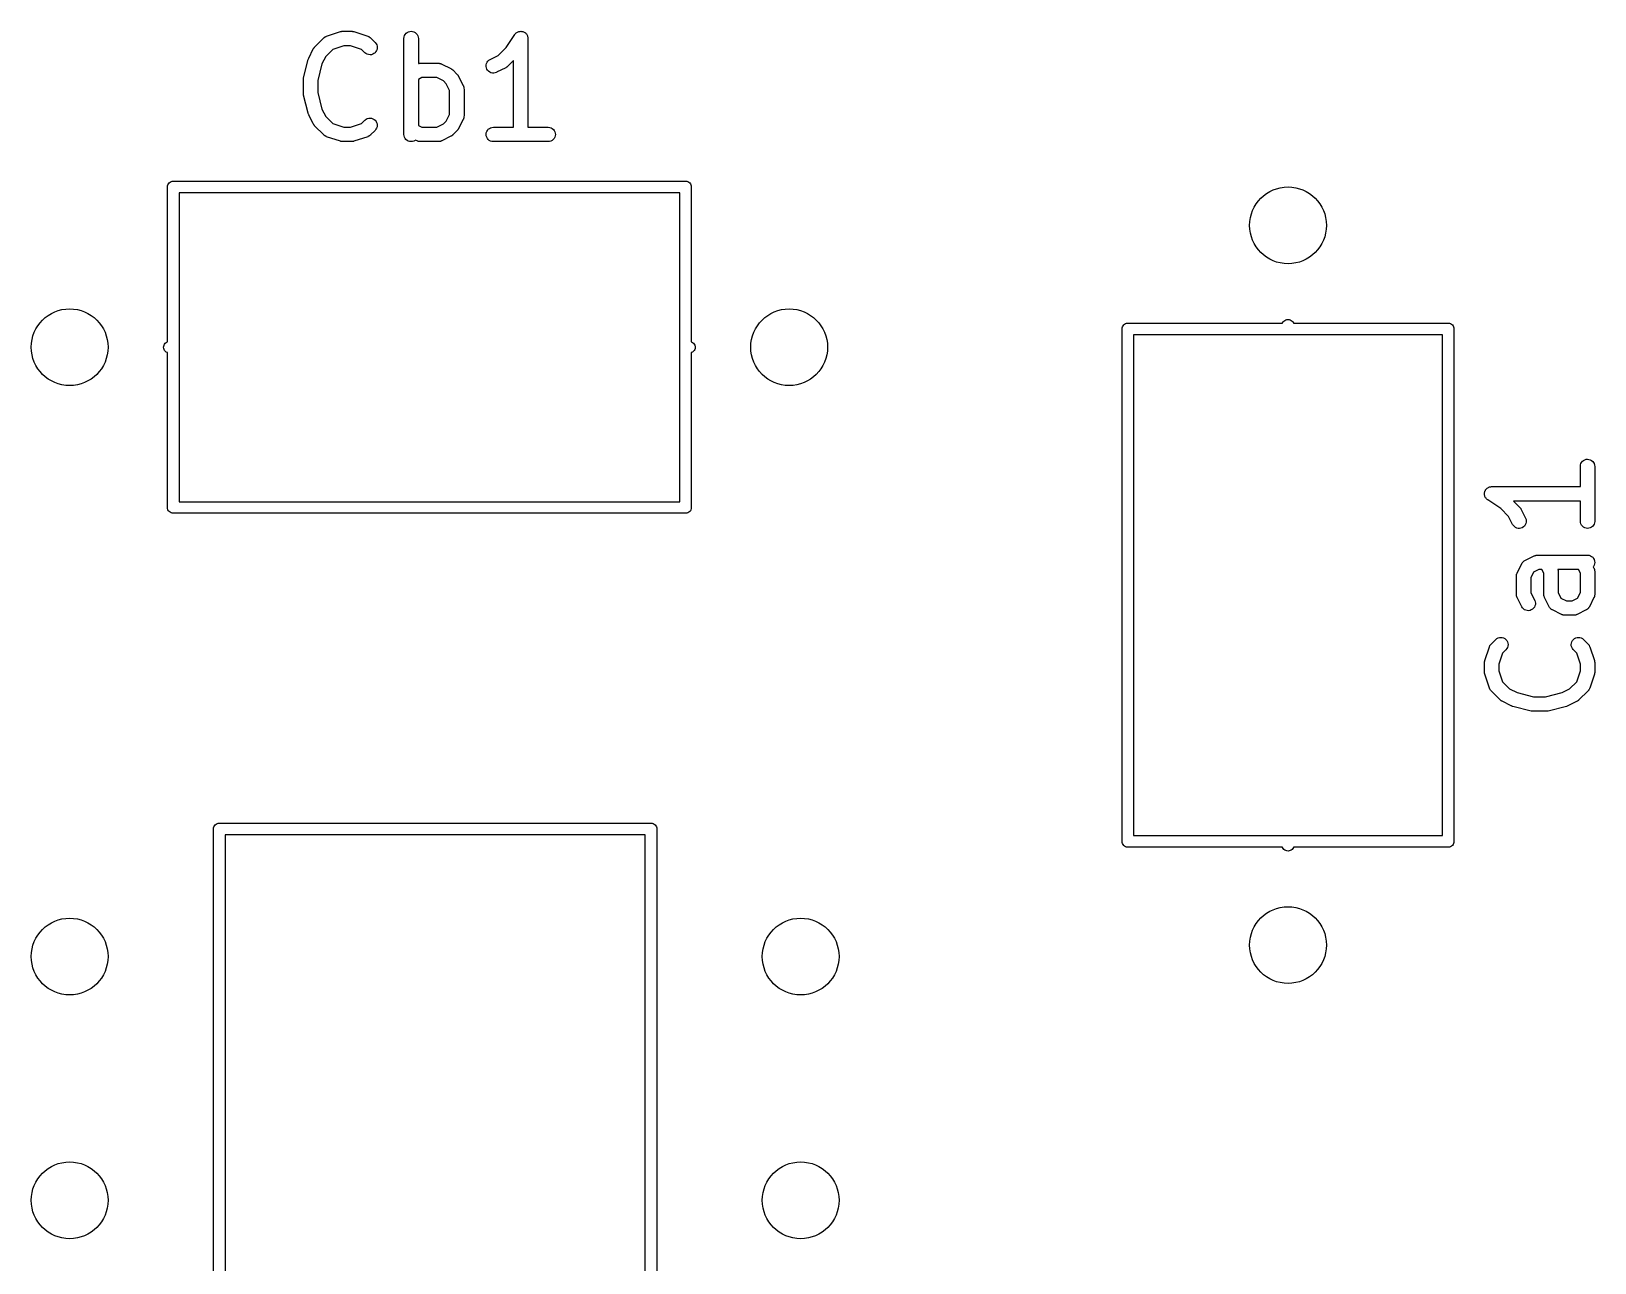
# Model space of a CAD drawing. Extents: x 93.9 to 128.9, y -118.8 to -92.
# Drawn here: x 112.63 to 128.93, y -104.79 to -91.96 of the extents above; entities that cross this region are included whole.
import ezdxf

# ---------------------------------------------------------------- set-up
doc = ezdxf.new("R2010")
doc.units = 0
doc.layers.add('BLACK', color=7, linetype='CONTINUOUS')

msp = doc.modelspace()

# ---------------------------------------------------------------- linework, layer by layer
at = {"layer": 'BLACK', "linetype": 'CONTINUOUS'}
for p, q in [((115.584, -92.1222), (115.679, -92.027)), ((115.679, -92.027), (115.68, -92.0262)), ((115.68, -92.0262), (115.682, -92.0249)), ((115.682, -92.0249), (115.683, -92.0233)), ((115.683, -92.0233), (115.688, -92.0203)), ((115.688, -92.0203), (115.692, -92.0171)), ((115.692, -92.0171), (115.693, -92.0161)), ((115.693, -92.0161), (115.695, -92.0148)), ((115.695, -92.0148), (115.7, -92.0127)), ((115.7, -92.0127), (115.705, -92.0104)), ((115.705, -92.0104), (115.707, -92.0097)), ((115.707, -92.0097), (115.709, -92.0088)), ((115.709, -92.0088), (115.852, -91.9612)), ((115.852, -91.9612), (115.853, -91.9609)), ((115.853, -91.9609), (115.857, -91.96)), ((115.857, -91.96), (115.861, -91.9588)), ((115.861, -91.9588), (115.864, -91.9585)), ((115.864, -91.9585), (115.867, -91.9579)), ((115.867, -91.9579), (115.871, -91.9578)), ((115.871, -91.9578), (115.875, -91.9574)), ((115.875, -91.9574), (115.97, -91.9574)), ((115.97, -91.9574), (115.972, -91.9574)), ((115.972, -91.9574), (115.976, -91.9579)), ((115.976, -91.9579), (115.98, -91.958)), ((115.98, -91.958), (115.983, -91.9587)), ((115.983, -91.9587), (115.986, -91.959)), ((115.986, -91.959), (115.99, -91.9603)), ((115.99, -91.9603), (115.994, -91.9612)), ((115.994, -91.9612), (116.137, -92.0088)), ((116.137, -92.0088), (116.138, -92.0092)), ((116.138, -92.0092), (116.14, -92.0101)), ((116.14, -92.0101), (116.142, -92.0108)), ((116.142, -92.0108), (116.147, -92.0132)), ((116.147, -92.0132), (116.151, -92.0153)), ((116.151, -92.0153), (116.153, -92.0166)), ((116.153, -92.0166), (116.155, -92.0177)), ((116.155, -92.0177), (116.159, -92.0209)), ((116.159, -92.0209), (116.163, -92.0239)), ((116.163, -92.0239), (116.165, -92.0256)), ((116.165, -92.0256), (116.166, -92.027)), ((116.166, -92.027), (116.214, -92.0746)), ((116.214, -92.0746), (116.215, -92.0753)), ((116.215, -92.0753), (116.224, -92.0868)), ((116.515, -92.0313), (116.516, -92.0168)), ((116.515, -92.0324), (116.515, -92.0313)), ((116.515, -93.0324), (116.515, -92.0324)), ((116.516, -92.0168), (116.521, -92.0028)), ((116.521, -92.0028), (116.528, -91.99)), ((116.528, -91.99), (116.537, -91.9788)), ((116.537, -91.9788), (116.548, -91.9696)), ((116.548, -91.9696), (116.561, -91.9628)), ((116.561, -91.9628), (116.575, -91.9587)), ((116.575, -91.9587), (116.59, -91.9574)), ((116.59, -91.9574), (116.605, -91.9589)), ((116.605, -91.9589), (116.619, -91.9632)), ((116.619, -91.9632), (116.631, -91.9702)), ((116.631, -91.9702), (116.643, -91.9795)), ((116.643, -91.9795), (116.652, -91.9909)), ((116.652, -91.9909), (116.659, -92.0038)), ((116.659, -92.0038), (116.663, -92.0178)), ((116.663, -92.0178), (116.665, -92.0324)), ((116.665, -92.0324), (116.665, -92.2936)), ((117.579, -92.1275), (117.67, -91.9908)), ((117.67, -91.9908), (117.67, -91.99)), ((117.67, -91.99), (117.67, -91.99)), ((117.67, -91.99), (117.671, -91.99)), ((117.671, -91.9899), (117.675, -91.9843)), ((117.671, -91.99), (117.671, -91.9899)), ((117.675, -91.9843), (117.68, -91.9788)), ((117.68, -91.9787), (117.686, -91.974)), ((117.68, -91.9788), (117.68, -91.9787)), ((117.68, -91.9788), (117.68, -91.9788)), ((117.686, -91.974), (117.691, -91.9696)), ((117.691, -91.9696), (117.698, -91.966)), ((117.691, -91.9696), (117.691, -91.9696)), ((117.691, -91.9696), (117.691, -91.9696)), ((117.698, -91.966), (117.704, -91.9628)), ((117.704, -91.9628), (117.712, -91.9607)), ((117.704, -91.9628), (117.704, -91.9628)), ((117.704, -91.9628), (117.704, -91.9628)), ((117.712, -91.9607), (117.718, -91.9587)), ((117.718, -91.9587), (117.726, -91.958)), ((117.718, -91.9587), (117.718, -91.9587)), ((117.718, -91.9587), (117.718, -91.9587)), ((117.726, -91.958), (117.733, -91.9574)), ((117.733, -91.9574), (117.733, -91.9574)), ((117.733, -91.9574), (117.74, -91.9582)), ((117.733, -91.9574), (117.733, -91.9574)), ((117.74, -91.9582), (117.747, -91.9589)), ((117.747, -91.9589), (117.748, -91.9589)), ((117.748, -91.9589), (117.748, -91.9589)), ((117.748, -91.9589), (117.755, -91.9612)), ((117.755, -91.9612), (117.761, -91.9632)), ((117.761, -91.9632), (117.761, -91.9633)), ((117.761, -91.9633), (117.762, -91.9633)), ((117.762, -91.9633), (117.768, -91.9668)), ((117.768, -91.9668), (117.774, -91.9702)), ((117.774, -91.9702), (117.774, -91.9702)), ((117.774, -91.9702), (117.774, -91.9703)), ((117.774, -91.9703), (117.78, -91.9749)), ((117.78, -91.9749), (117.786, -91.9795)), ((117.786, -91.9795), (117.786, -91.9796)), ((117.786, -91.9796), (117.786, -91.9796)), ((117.786, -91.9796), (117.791, -91.9856)), ((117.791, -91.9856), (117.795, -91.9909)), ((117.795, -91.9909), (117.795, -91.9909)), ((117.795, -91.9909), (117.795, -91.991)), ((117.795, -91.991), (117.799, -91.9979)), ((117.799, -91.9979), (117.802, -92.0038)), ((117.802, -92.0038), (117.802, -92.0039)), ((117.802, -92.0039), (117.802, -92.0039)), ((117.802, -92.0039), (117.804, -92.011)), ((117.804, -92.011), (117.806, -92.0178)), ((117.806, -92.0178), (117.806, -92.0179)), ((117.806, -92.0179), (117.806, -92.0179)), ((117.806, -92.0179), (117.807, -92.0253)), ((117.807, -92.0253), (117.807, -92.0324)), ((117.807, -92.0324), (117.807, -92.9574)), ((115.52, -92.2441), (115.522, -92.2376)), ((115.522, -92.2369), (115.57, -92.1417)), ((115.522, -92.2373), (115.522, -92.2369)), ((115.522, -92.2376), (115.522, -92.2373)), ((115.57, -92.1417), (115.571, -92.1408)), ((115.571, -92.1408), (115.573, -92.1372)), ((115.573, -92.1372), (115.575, -92.1335)), ((115.575, -92.1335), (115.577, -92.1311)), ((115.577, -92.1311), (115.578, -92.1285)), ((115.578, -92.1285), (115.581, -92.1255)), ((115.581, -92.1255), (115.584, -92.1222)), ((115.699, -92.2197), (115.66, -92.2967)), ((115.773, -92.1456), (115.699, -92.2197)), ((115.887, -92.1074), (115.773, -92.1456)), ((115.958, -92.1074), (115.887, -92.1074)), ((116.073, -92.1456), (115.958, -92.1074)), ((116.108, -92.1807), (116.073, -92.1456)), ((116.119, -92.1899), (116.108, -92.1807)), ((116.132, -92.1969), (116.119, -92.1899)), ((116.146, -92.2011), (116.132, -92.1969)), ((116.161, -92.2026), (116.146, -92.2011)), ((116.175, -92.2012), (116.161, -92.2026)), ((116.189, -92.1971), (116.175, -92.2012)), ((116.202, -92.1902), (116.189, -92.1971)), ((116.214, -92.181), (116.202, -92.1902)), ((116.223, -92.1698), (116.214, -92.181)), ((116.23, -92.1569), (116.223, -92.1698)), ((116.224, -92.0868), (116.231, -92.0998)), ((116.234, -92.143), (116.23, -92.1569)), ((116.231, -92.0998), (116.235, -92.1138)), ((116.236, -92.1284), (116.234, -92.143)), ((116.235, -92.1138), (116.236, -92.1284)), ((117.413, -92.251), (117.497, -92.2088)), ((117.497, -92.2088), (117.579, -92.1275)), ((115.469, -92.4428), (115.517, -92.2523)), ((115.517, -92.2506), (115.52, -92.2441)), ((115.517, -92.2509), (115.517, -92.2506)), ((115.517, -92.2513), (115.517, -92.2509)), ((115.517, -92.2523), (115.517, -92.2513)), ((115.66, -92.2967), (115.617, -92.4702)), ((116.665, -92.2936), (116.666, -92.2931)), ((116.666, -92.2931), (116.668, -92.2928)), ((116.668, -92.2928), (116.67, -92.2921)), ((116.67, -92.2921), (116.675, -92.2916)), ((116.675, -92.2916), (116.68, -92.2908)), ((116.68, -92.2908), (116.683, -92.2909)), ((116.683, -92.2909), (116.685, -92.2907)), ((116.685, -92.2907), (116.875, -92.2907)), ((116.875, -92.2907), (116.876, -92.2907)), ((116.876, -92.2907), (116.878, -92.291)), ((116.878, -92.291), (116.881, -92.2909)), ((116.881, -92.2909), (116.886, -92.2918)), ((116.886, -92.2918), (116.891, -92.2924)), ((116.891, -92.2924), (116.893, -92.293)), ((116.893, -92.293), (116.895, -92.2934)), ((116.895, -92.2934), (116.9, -92.2952)), ((116.9, -92.2952), (116.905, -92.2968)), ((116.905, -92.2968), (116.907, -92.2978)), ((116.907, -92.2978), (116.909, -92.2986)), ((116.909, -92.2986), (117.004, -92.3463)), ((117.004, -92.3463), (117.005, -92.3467)), ((117.005, -92.3467), (117.008, -92.349)), ((117.008, -92.349), (117.012, -92.351)), ((117.012, -92.351), (117.015, -92.353)), ((117.015, -92.353), (117.017, -92.3547)), ((117.017, -92.3547), (117.02, -92.3576)), ((117.02, -92.3576), (117.024, -92.3603)), ((117.024, -92.3603), (117.071, -92.4079)), ((117.372, -92.3084), (117.376, -92.2941)), ((117.372, -92.323), (117.372, -92.3084)), ((117.374, -92.3375), (117.372, -92.323)), ((117.379, -92.3512), (117.374, -92.3375)), ((117.376, -92.2941), (117.382, -92.2808)), ((117.387, -92.3636), (117.379, -92.3512)), ((117.382, -92.2808), (117.39, -92.2689)), ((117.397, -92.3743), (117.387, -92.3636)), ((117.39, -92.2689), (117.401, -92.2588)), ((117.409, -92.3829), (117.397, -92.3743)), ((117.401, -92.2588), (117.413, -92.251)), ((117.422, -92.389), (117.409, -92.3829)), ((117.436, -92.3924), (117.422, -92.389)), ((117.451, -92.393), (117.436, -92.3924)), ((117.466, -92.3907), (117.451, -92.393)), ((117.479, -92.3856), (117.466, -92.3907)), ((117.48, -92.3852), (117.479, -92.3856)), ((117.575, -92.3376), (117.48, -92.3852)), ((117.579, -92.3353), (117.575, -92.3376)), ((117.583, -92.3334), (117.579, -92.3353)), ((117.585, -92.3314), (117.583, -92.3334)), ((117.588, -92.3298), (117.585, -92.3314)), ((117.591, -92.3269), (117.588, -92.3298)), ((117.594, -92.3242), (117.591, -92.3269)), ((117.595, -92.3235), (117.594, -92.3242)), ((117.657, -92.2611), (117.595, -92.3235)), ((117.657, -92.9574), (117.657, -92.2611)), ((115.467, -92.4572), (115.468, -92.4513)), ((115.467, -92.4586), (115.467, -92.4572)), ((115.467, -92.4599), (115.467, -92.4586)), ((115.467, -92.461), (115.467, -92.4599)), ((115.467, -92.6038), (115.467, -92.461)), ((115.468, -92.4513), (115.469, -92.4454)), ((115.469, -92.4441), (115.469, -92.4428)), ((115.469, -92.4454), (115.469, -92.4441)), ((115.617, -92.4702), (115.617, -92.5946)), ((116.702, -92.4407), (116.665, -92.4597)), ((116.665, -92.4597), (116.665, -92.9384)), ((116.858, -92.4407), (116.702, -92.4407)), ((116.926, -92.475), (116.858, -92.4407)), ((116.956, -92.5054), (116.926, -92.475)), ((116.991, -92.5739), (116.956, -92.5054)), ((117.071, -92.4079), (117.072, -92.4087)), ((117.072, -92.4087), (117.074, -92.412)), ((117.074, -92.412), (117.077, -92.415)), ((117.077, -92.415), (117.079, -92.4177)), ((117.079, -92.4177), (117.081, -92.4201)), ((117.081, -92.4201), (117.083, -92.4238)), ((117.083, -92.4238), (117.085, -92.4274)), ((117.085, -92.4274), (117.133, -92.5226)), ((117.133, -92.5226), (117.133, -92.5236)), ((117.133, -92.5236), (117.134, -92.5257)), ((117.134, -92.5257), (117.135, -92.5276)), ((117.135, -92.5276), (117.137, -92.5325)), ((117.137, -92.5325), (117.138, -92.5373)), ((117.138, -92.5373), (117.139, -92.5395)), ((117.139, -92.5395), (117.139, -92.5416)), ((117.139, -92.5416), (117.14, -92.5467)), ((117.14, -92.5467), (117.141, -92.5518)), ((117.141, -92.5518), (117.14, -92.554)), ((117.14, -92.554), (117.141, -92.5562)), ((117.141, -92.5562), (117.141, -92.8419)), ((115.467, -92.6051), (115.467, -92.6038)), ((115.467, -92.6065), (115.467, -92.6051)), ((115.468, -92.6124), (115.467, -92.6065)), ((115.468, -92.6184), (115.468, -92.6124)), ((115.469, -92.6197), (115.468, -92.6184)), ((115.469, -92.621), (115.469, -92.6197)), ((115.469, -92.622), (115.469, -92.621)), ((115.517, -92.8125), (115.469, -92.622)), ((115.617, -92.5946), (115.66, -92.7681)), ((116.991, -92.8242), (116.991, -92.5739)), ((115.517, -92.8128), (115.517, -92.8125)), ((115.517, -92.8131), (115.517, -92.8128)), ((115.519, -92.8196), (115.517, -92.8131)), ((115.522, -92.8263), (115.519, -92.8196)), ((115.522, -92.8266), (115.522, -92.8263)), ((115.522, -92.8269), (115.522, -92.8266)), ((115.522, -92.8278), (115.522, -92.8269)), ((115.57, -92.9231), (115.522, -92.8278)), ((115.66, -92.7681), (115.699, -92.8451)), ((115.699, -92.8451), (115.773, -92.9192)), ((116.073, -92.9192), (116.108, -92.8841)), ((116.108, -92.8841), (116.109, -92.8834)), ((116.109, -92.8834), (116.12, -92.8742)), ((116.12, -92.8742), (116.133, -92.8675)), ((116.133, -92.8675), (116.147, -92.8634)), ((116.147, -92.8634), (116.162, -92.8621)), ((116.162, -92.8621), (116.176, -92.8637)), ((116.176, -92.8637), (116.19, -92.8681)), ((116.19, -92.8681), (116.203, -92.8751)), ((116.203, -92.8751), (116.214, -92.8845)), ((116.214, -92.8845), (116.224, -92.8959)), ((116.926, -92.9231), (116.956, -92.8927)), ((116.956, -92.8927), (116.991, -92.8242)), ((117.133, -92.8754), (117.085, -92.9707)), ((117.134, -92.8734), (117.133, -92.8754)), ((117.135, -92.8714), (117.134, -92.8734)), ((117.136, -92.8666), (117.135, -92.8714)), ((117.138, -92.8618), (117.136, -92.8666)), ((117.139, -92.8575), (117.138, -92.8596)), ((117.138, -92.8596), (117.138, -92.8618)), ((117.14, -92.8524), (117.139, -92.8575)), ((117.141, -92.843), (117.14, -92.8451)), ((117.14, -92.8451), (117.141, -92.8474)), ((117.141, -92.8474), (117.14, -92.8524)), ((117.141, -92.8419), (117.141, -92.843)), ((115.572, -92.9266), (115.57, -92.9231)), ((115.574, -92.9304), (115.572, -92.9266)), ((115.576, -92.9328), (115.574, -92.9304)), ((115.578, -92.9355), (115.576, -92.9328)), ((115.581, -92.9385), (115.578, -92.9355)), ((115.583, -92.9418), (115.581, -92.9385)), ((115.584, -92.9426), (115.583, -92.9418)), ((115.679, -93.0378), (115.584, -92.9426)), ((115.681, -93.0392), (115.679, -93.0378)), ((115.683, -93.0408), (115.681, -93.0392)), ((115.687, -93.0438), (115.683, -93.0408)), ((115.691, -93.0471), (115.687, -93.0438)), ((115.693, -93.0481), (115.691, -93.0471)), ((115.694, -93.0494), (115.693, -93.0481)), ((115.699, -93.0516), (115.694, -93.0494)), ((115.704, -93.054), (115.699, -93.0516)), ((115.706, -93.0546), (115.704, -93.054)), ((115.708, -93.0556), (115.706, -93.0546)), ((115.709, -93.0559), (115.708, -93.0556)), ((115.773, -92.9192), (115.887, -92.9574)), ((115.887, -92.9574), (115.958, -92.9574)), ((115.958, -92.9574), (116.073, -92.9192)), ((116.139, -93.055), (116.137, -93.0559)), ((116.141, -93.0544), (116.139, -93.055)), ((116.146, -93.052), (116.141, -93.0544)), ((116.15, -93.05), (116.146, -93.052)), ((116.152, -93.0487), (116.15, -93.05)), ((116.154, -93.0477), (116.152, -93.0487)), ((116.158, -93.0445), (116.154, -93.0477)), ((116.162, -93.0415), (116.158, -93.0445)), ((116.164, -93.0399), (116.162, -93.0415)), ((116.166, -93.0385), (116.164, -93.0399)), ((116.214, -92.9902), (116.166, -93.0378)), ((116.166, -93.0378), (116.166, -93.0385)), ((116.223, -92.9789), (116.214, -92.9902)), ((116.23, -92.966), (116.223, -92.9789)), ((116.224, -92.8959), (116.23, -92.9088)), ((116.23, -92.9088), (116.235, -92.9228)), ((116.234, -92.952), (116.23, -92.966)), ((116.236, -92.9374), (116.234, -92.952)), ((116.235, -92.9228), (116.236, -92.9374)), ((116.516, -93.0469), (116.515, -93.0324)), ((116.52, -93.061), (116.516, -93.0469)), ((116.665, -92.9384), (116.702, -92.9574)), ((116.702, -92.9574), (116.858, -92.9574)), ((116.858, -92.9574), (116.926, -92.9231)), ((117.004, -93.0518), (116.909, -93.0995)), ((117.008, -93.0496), (117.004, -93.0518)), ((117.011, -93.0477), (117.008, -93.0496)), ((117.014, -93.0457), (117.011, -93.0477)), ((117.016, -93.0441), (117.014, -93.0457)), ((117.019, -93.0412), (117.016, -93.0441)), ((117.023, -93.0385), (117.019, -93.0412)), ((117.024, -93.0378), (117.023, -93.0385)), ((117.071, -92.9902), (117.024, -93.0378)), ((117.074, -92.9869), (117.071, -92.9902)), ((117.077, -92.9839), (117.074, -92.9869)), ((117.078, -92.9813), (117.077, -92.9839)), ((117.08, -92.9789), (117.078, -92.9813)), ((117.082, -92.9752), (117.08, -92.9789)), ((117.085, -92.9716), (117.082, -92.9752)), ((117.085, -92.9707), (117.085, -92.9716)), ((117.372, -93.0319), (117.373, -93.0173)), ((117.373, -93.0464), (117.372, -93.0319)), ((117.373, -93.0173), (117.378, -93.0033)), ((117.377, -93.0605), (117.373, -93.0464)), ((117.378, -93.0033), (117.384, -92.9904)), ((117.384, -92.9904), (117.394, -92.9792)), ((117.394, -92.9792), (117.405, -92.9699)), ((117.405, -92.9699), (117.418, -92.963)), ((117.418, -92.963), (117.432, -92.9588)), ((117.432, -92.9588), (117.447, -92.9574)), ((117.447, -92.9574), (117.657, -92.9574)), ((117.807, -92.9574), (118.018, -92.9574)), ((118.018, -92.9574), (118.019, -92.9574)), ((118.019, -92.9574), (118.034, -92.959)), ((118.034, -92.959), (118.048, -92.9634)), ((118.048, -92.9634), (118.06, -92.9705)), ((118.06, -92.9705), (118.072, -92.9799)), ((118.072, -92.9799), (118.081, -92.9913)), ((118.081, -92.9913), (118.088, -93.0043)), ((118.092, -93.0475), (118.087, -93.0614)), ((118.088, -93.0043), (118.092, -93.0183)), ((118.092, -93.0183), (118.093, -93.0329)), ((118.093, -93.0329), (118.092, -93.0475)), ((115.852, -93.1035), (115.709, -93.0559)), ((115.856, -93.1045), (115.852, -93.1035)), ((115.86, -93.1057), (115.856, -93.1045)), ((115.863, -93.1061), (115.86, -93.1057)), ((115.866, -93.1068), (115.863, -93.1061)), ((115.87, -93.1069), (115.866, -93.1068)), ((115.874, -93.1074), (115.87, -93.1069)), ((115.875, -93.1074), (115.874, -93.1074)), ((115.97, -93.1074), (115.875, -93.1074)), ((115.975, -93.107), (115.97, -93.1074)), ((115.979, -93.1069), (115.975, -93.107)), ((115.982, -93.1063), (115.979, -93.1069)), ((115.985, -93.106), (115.982, -93.1063)), ((115.989, -93.1047), (115.985, -93.106)), ((115.993, -93.1039), (115.989, -93.1047)), ((115.994, -93.1035), (115.993, -93.1039)), ((116.137, -93.0559), (115.994, -93.1035)), ((116.527, -93.0739), (116.52, -93.061)), ((116.536, -93.0852), (116.527, -93.0739)), ((116.548, -93.0946), (116.536, -93.0852)), ((116.56, -93.1015), (116.548, -93.0946)), ((116.574, -93.1058), (116.56, -93.1015)), ((116.589, -93.1074), (116.574, -93.1058)), ((116.604, -93.1061), (116.589, -93.1074)), ((116.618, -93.1019), (116.604, -93.1061)), ((116.631, -93.0951), (116.618, -93.1019)), ((116.635, -93.0914), (116.631, -93.0951)), ((116.651, -93.0995), (116.635, -93.0914)), ((116.653, -93.1003), (116.651, -93.0995)), ((116.655, -93.1013), (116.653, -93.1003)), ((116.66, -93.1029), (116.655, -93.1013)), ((116.665, -93.1047), (116.66, -93.1029)), ((116.667, -93.1051), (116.665, -93.1047)), ((116.669, -93.1057), (116.667, -93.1051)), ((116.674, -93.1063), (116.669, -93.1057)), ((116.679, -93.1072), (116.674, -93.1063)), ((116.682, -93.1071), (116.679, -93.1072)), ((116.684, -93.1074), (116.682, -93.1071)), ((116.685, -93.1074), (116.684, -93.1074)), ((116.875, -93.1074), (116.685, -93.1074)), ((116.877, -93.1072), (116.875, -93.1074)), ((116.88, -93.1073), (116.877, -93.1072)), ((116.885, -93.1065), (116.88, -93.1073)), ((116.89, -93.106), (116.885, -93.1065)), ((116.892, -93.1053), (116.89, -93.106)), ((116.894, -93.105), (116.892, -93.1053)), ((116.899, -93.1032), (116.894, -93.105)), ((116.904, -93.1017), (116.899, -93.1032)), ((116.906, -93.1007), (116.904, -93.1017)), ((116.908, -93.0999), (116.906, -93.1007)), ((116.909, -93.0995), (116.908, -93.0999)), ((117.384, -93.0734), (117.377, -93.0605)), ((117.393, -93.0849), (117.384, -93.0734)), ((117.404, -93.0943), (117.393, -93.0849)), ((117.417, -93.1013), (117.404, -93.0943)), ((117.431, -93.1057), (117.417, -93.1013)), ((117.446, -93.1074), (117.431, -93.1057)), ((117.447, -93.1074), (117.446, -93.1074)), ((118.018, -93.1074), (117.447, -93.1074)), ((118.033, -93.106), (118.018, -93.1074)), ((118.047, -93.1017), (118.033, -93.106)), ((118.06, -93.0948), (118.047, -93.1017)), ((118.071, -93.0856), (118.06, -93.0948)), ((118.08, -93.0743), (118.071, -93.0856)), ((118.087, -93.0614), (118.08, -93.0743)), ((114.06, -93.5465), (114.067, -93.5374)), ((114.067, -93.5374), (114.077, -93.5299)), ((114.077, -93.5299), (114.087, -93.5243)), ((114.087, -93.5243), (114.098, -93.5209)), ((114.098, -93.5209), (114.107, -93.52)), ((114.107, -93.52), (114.11, -93.5197)), ((114.11, -93.5197), (114.113, -93.52)), ((114.113, -93.52), (119.447, -93.52)), ((119.447, -93.52), (119.45, -93.5197)), ((119.45, -93.5197), (119.453, -93.52)), ((119.453, -93.52), (119.462, -93.5209)), ((119.462, -93.5209), (119.473, -93.5243)), ((119.473, -93.5243), (119.483, -93.5299)), ((119.483, -93.5299), (119.493, -93.5374)), ((119.493, -93.5374), (119.5, -93.5465)), ((114.05, -93.58), (114.051, -93.5682)), ((114.05, -93.5829), (114.05, -93.58)), ((114.05, -95.1934), (114.05, -93.5829)), ((114.051, -93.5682), (114.054, -93.5569)), ((114.054, -93.5569), (114.06, -93.5465)), ((114.17, -93.64), (114.17, -95.2471)), ((119.39, -93.64), (114.17, -93.64)), ((119.39, -95.247), (119.39, -93.64)), ((119.5, -93.5465), (119.506, -93.5569)), ((119.506, -93.5569), (119.509, -93.5682)), ((119.509, -93.5682), (119.51, -93.58)), ((119.51, -93.58), (119.51, -93.5829)), ((119.51, -93.5829), (119.51, -95.1934)), ((124.017, -95.0174), (124.027, -95.0099)), ((124.027, -95.0099), (124.037, -95.0043)), ((124.037, -95.0043), (124.048, -95.0009)), ((124.048, -95.0009), (124.057, -95)), ((124.057, -95), (124.06, -94.9997)), ((124.06, -94.9997), (124.063, -95)), ((124.063, -95), (125.673, -95)), ((125.673, -95), (125.674, -94.9969)), ((125.674, -94.9969), (125.68, -94.9865)), ((125.68, -94.9865), (125.687, -94.9774)), ((125.687, -94.9774), (125.697, -94.9699)), ((125.697, -94.9699), (125.707, -94.9643)), ((125.707, -94.9643), (125.718, -94.9609)), ((125.718, -94.9609), (125.73, -94.9597)), ((125.73, -94.9597), (125.742, -94.9609)), ((125.742, -94.9609), (125.753, -94.9643)), ((125.753, -94.9643), (125.763, -94.9699)), ((125.763, -94.9699), (125.773, -94.9774)), ((125.773, -94.9774), (125.78, -94.9865)), ((125.78, -94.9865), (125.786, -94.9969)), ((125.786, -94.9969), (125.787, -95)), ((125.787, -95), (127.397, -95)), ((127.397, -95), (127.4, -94.9997)), ((127.4, -94.9997), (127.403, -95)), ((127.403, -95), (127.412, -95.0009)), ((127.412, -95.0009), (127.423, -95.0043)), ((127.423, -95.0043), (127.433, -95.0099)), ((127.433, -95.0099), (127.443, -95.0174)), ((124, -95.06), (124.001, -95.0482)), ((124, -95.0629), (124, -95.06)), ((124, -100.397), (124, -95.0629)), ((124.001, -95.0482), (124.004, -95.0369)), ((124.004, -95.0369), (124.01, -95.0265)), ((124.01, -95.0265), (124.017, -95.0174)), ((125.727, -95.12), (124.12, -95.12)), ((124.12, -95.12), (124.12, -100.34)), ((125.73, -95.1203), (125.727, -95.12)), ((125.733, -95.12), (125.73, -95.1203)), ((127.34, -95.12), (125.733, -95.12)), ((127.34, -100.34), (127.34, -95.12)), ((127.443, -95.0174), (127.45, -95.0265)), ((127.45, -95.0265), (127.456, -95.0369)), ((127.456, -95.0369), (127.459, -95.0482)), ((127.459, -95.0482), (127.46, -95.06)), ((127.46, -95.06), (127.46, -95.0629)), ((127.46, -95.0629), (127.46, -100.397)), ((114.01, -95.25), (114.011, -95.2382)), ((114.011, -95.2618), (114.01, -95.25)), ((114.011, -95.2382), (114.014, -95.2269)), ((114.014, -95.2731), (114.011, -95.2618)), ((114.014, -95.2269), (114.02, -95.2165)), ((114.02, -95.2835), (114.014, -95.2731)), ((114.02, -95.2165), (114.027, -95.2074)), ((114.027, -95.2926), (114.02, -95.2835)), ((114.027, -95.2074), (114.037, -95.1999)), ((114.037, -95.3001), (114.027, -95.2926)), ((114.037, -95.1999), (114.047, -95.1943)), ((114.047, -95.3057), (114.037, -95.3001)), ((114.047, -95.1943), (114.05, -95.1934)), ((114.05, -95.3066), (114.047, -95.3057)), ((114.05, -96.917), (114.05, -95.3066)), ((114.17, -95.2471), (114.17, -95.25)), ((114.17, -95.25), (114.17, -95.2529)), ((114.17, -95.2529), (114.17, -96.86)), ((119.39, -95.25), (119.39, -95.247)), ((119.39, -95.2529), (119.39, -95.25)), ((119.39, -96.86), (119.39, -95.2529)), ((119.51, -95.1934), (119.513, -95.1943)), ((119.513, -95.3057), (119.51, -95.3066)), ((119.51, -95.3066), (119.51, -96.9171)), ((119.513, -95.1943), (119.523, -95.1999)), ((119.523, -95.3001), (119.513, -95.3057)), ((119.523, -95.1999), (119.533, -95.2074)), ((119.533, -95.2926), (119.523, -95.3001)), ((119.533, -95.2074), (119.54, -95.2165)), ((119.54, -95.2835), (119.533, -95.2926)), ((119.54, -95.2165), (119.546, -95.2269)), ((119.546, -95.2731), (119.54, -95.2835)), ((119.546, -95.2269), (119.549, -95.2382)), ((119.549, -95.2618), (119.546, -95.2731)), ((119.549, -95.2382), (119.55, -95.25)), ((119.55, -95.25), (119.549, -95.2618)), ((128.777, -96.4909), (128.779, -96.4763)), ((128.779, -96.4763), (128.783, -96.4624)), ((128.783, -96.4624), (128.79, -96.4495)), ((128.79, -96.4495), (128.8, -96.4383)), ((128.8, -96.4383), (128.811, -96.4291)), ((128.811, -96.4291), (128.824, -96.4224)), ((128.824, -96.4224), (128.838, -96.4182)), ((128.838, -96.4182), (128.853, -96.4169)), ((128.853, -96.4169), (128.867, -96.4184)), ((128.867, -96.4184), (128.881, -96.4228)), ((128.881, -96.4228), (128.894, -96.4297)), ((128.894, -96.4297), (128.906, -96.4391)), ((128.906, -96.4391), (128.915, -96.4504)), ((128.915, -96.4504), (128.922, -96.4633)), ((128.922, -96.4633), (128.926, -96.4773)), ((128.926, -96.4773), (128.927, -96.4919)), ((128.777, -96.4919), (128.777, -96.4909)), ((128.777, -96.7026), (128.777, -96.4919)), ((128.927, -96.4919), (128.927, -97.0633)), ((127.777, -96.777), (127.778, -96.7699)), ((127.777, -96.7771), (127.777, -96.777)), ((127.777, -96.777), (127.777, -96.777)), ((127.778, -96.7847), (127.777, -96.7771)), ((127.778, -96.7699), (127.779, -96.7625)), ((127.779, -96.7916), (127.778, -96.7847)), ((127.779, -96.7624), (127.781, -96.7553)), ((127.779, -96.7625), (127.779, -96.7624)), ((127.779, -96.7625), (127.779, -96.7625)), ((127.779, -96.7917), (127.779, -96.7916)), ((127.779, -96.7916), (127.779, -96.7916)), ((127.781, -96.7988), (127.779, -96.7917)), ((127.781, -96.7553), (127.783, -96.7486)), ((127.783, -96.8056), (127.781, -96.7988)), ((127.783, -96.7484), (127.787, -96.7419)), ((127.783, -96.7485), (127.783, -96.7484)), ((127.783, -96.7486), (127.783, -96.7485)), ((127.787, -96.7419), (127.79, -96.7357)), ((127.79, -96.7356), (127.795, -96.73)), ((127.79, -96.7357), (127.79, -96.7356)), ((127.79, -96.7356), (127.79, -96.7356)), ((127.795, -96.73), (127.8, -96.7244)), ((127.8, -96.7243), (127.805, -96.7196)), ((127.8, -96.7244), (127.8, -96.7243)), ((127.8, -96.7244), (127.8, -96.7244)), ((127.805, -96.7196), (127.811, -96.7151)), ((127.811, -96.7151), (127.818, -96.7116)), ((127.811, -96.7151), (127.811, -96.7151)), ((127.811, -96.7151), (127.811, -96.7151)), ((127.818, -96.7116), (127.824, -96.7083)), ((127.824, -96.7082), (127.831, -96.7062)), ((127.824, -96.7083), (127.824, -96.7082)), ((127.824, -96.7083), (127.824, -96.7083)), ((127.831, -96.7062), (127.838, -96.704)), ((127.838, -96.704), (127.845, -96.7033)), ((127.838, -96.704), (127.838, -96.704)), ((127.838, -96.704), (127.838, -96.704)), ((127.845, -96.7033), (127.852, -96.7026)), ((127.852, -96.7026), (128.777, -96.7026)), ((114.05, -96.92), (114.05, -96.917)), ((114.051, -96.9318), (114.05, -96.92)), ((114.054, -96.9431), (114.051, -96.9318)), ((114.06, -96.9535), (114.054, -96.9431)), ((114.067, -96.9626), (114.06, -96.9535)), ((114.077, -96.9701), (114.067, -96.9626)), ((114.17, -96.86), (119.39, -96.86)), ((119.493, -96.9626), (119.483, -96.9701)), ((119.5, -96.9535), (119.493, -96.9626)), ((119.506, -96.9431), (119.5, -96.9535)), ((119.509, -96.9318), (119.506, -96.9431)), ((119.51, -96.92), (119.509, -96.9318)), ((119.51, -96.9171), (119.51, -96.92)), ((127.783, -96.8057), (127.783, -96.8056)), ((127.786, -96.8119), (127.783, -96.8057)), ((127.783, -96.8057), (127.783, -96.8057)), ((127.79, -96.8186), (127.786, -96.8119)), ((127.79, -96.8187), (127.79, -96.8186)), ((127.79, -96.8186), (127.79, -96.8186)), ((127.794, -96.8243), (127.79, -96.8187)), ((127.799, -96.83), (127.794, -96.8243)), ((127.799, -96.8301), (127.799, -96.83)), ((127.799, -96.83), (127.799, -96.83)), ((127.804, -96.8348), (127.799, -96.8301)), ((127.81, -96.8394), (127.804, -96.8348)), ((127.81, -96.8395), (127.81, -96.8394)), ((127.811, -96.84), (127.81, -96.8395)), ((127.81, -96.8395), (127.81, -96.8395)), ((127.81, -96.8395), (127.81, -96.8395)), ((127.947, -96.9311), (127.811, -96.84)), ((128.029, -97.0125), (127.947, -96.9311)), ((128.777, -96.8526), (128.081, -96.8526)), ((128.081, -96.8526), (128.144, -96.9151)), ((128.144, -96.9151), (128.144, -96.9158)), ((128.144, -96.9158), (128.147, -96.9191)), ((128.147, -96.9191), (128.15, -96.9222)), ((128.15, -96.9222), (128.151, -96.9248)), ((128.151, -96.9248), (128.153, -96.9272)), ((128.153, -96.9272), (128.155, -96.931)), ((128.155, -96.931), (128.158, -96.9346)), ((128.158, -96.9346), (128.205, -97.0298)), ((128.777, -97.0633), (128.777, -96.8526)), ((114.087, -96.9757), (114.077, -96.9701)), ((114.098, -96.9791), (114.087, -96.9757)), ((114.107, -96.98), (114.098, -96.9791)), ((114.11, -96.9803), (114.107, -96.98)), ((114.107, -96.98), (114.107, -96.98)), ((114.113, -96.98), (114.11, -96.9803)), ((119.447, -96.98), (114.113, -96.98)), ((119.45, -96.9803), (119.447, -96.98)), ((119.453, -96.98), (119.45, -96.9803)), ((119.462, -96.9791), (119.453, -96.98)), ((119.453, -96.98), (119.453, -96.98)), ((119.473, -96.9757), (119.462, -96.9791)), ((119.483, -96.9701), (119.473, -96.9757)), ((128.071, -97.0969), (128.029, -97.0125)), ((128.079, -97.1093), (128.071, -97.0969)), ((128.089, -97.1199), (128.079, -97.1093)), ((128.101, -97.1284), (128.089, -97.1199)), ((128.114, -97.1344), (128.101, -97.1284)), ((128.184, -97.1229), (128.171, -97.1306)), ((128.194, -97.113), (128.184, -97.1229)), ((128.203, -97.1011), (128.194, -97.113)), ((128.209, -97.0878), (128.203, -97.1011)), ((128.205, -97.0298), (128.206, -97.0307)), ((128.206, -97.0307), (128.211, -97.0445)), ((128.212, -97.0736), (128.209, -97.0878)), ((128.211, -97.0445), (128.213, -97.0589)), ((128.213, -97.0589), (128.212, -97.0736)), ((128.779, -97.0779), (128.777, -97.0633)), ((128.783, -97.0919), (128.779, -97.0779)), ((128.79, -97.1048), (128.783, -97.0919)), ((128.799, -97.1162), (128.79, -97.1048)), ((128.81, -97.1255), (128.799, -97.1162)), ((128.823, -97.1325), (128.81, -97.1255)), ((128.893, -97.1261), (128.88, -97.1329)), ((128.905, -97.1169), (128.893, -97.1261)), ((128.914, -97.1057), (128.905, -97.1169)), ((128.921, -97.0929), (128.914, -97.1057)), ((128.926, -97.0789), (128.921, -97.0929)), ((128.927, -97.0644), (128.926, -97.0789)), ((128.927, -97.0633), (128.927, -97.0644)), ((128.128, -97.1377), (128.114, -97.1344)), ((128.143, -97.1382), (128.128, -97.1377)), ((128.157, -97.1358), (128.143, -97.1382)), ((128.171, -97.1306), (128.157, -97.1358)), ((128.837, -97.1368), (128.823, -97.1325)), ((128.852, -97.1383), (128.837, -97.1368)), ((128.866, -97.137), (128.852, -97.1383)), ((128.88, -97.1329), (128.866, -97.137)), ((128.2, -97.4724), (128.295, -97.4248)), ((128.295, -97.4248), (128.296, -97.4244)), ((128.296, -97.4244), (128.298, -97.4236)), ((128.298, -97.4236), (128.3, -97.4226)), ((128.3, -97.4226), (128.305, -97.4211)), ((128.305, -97.4211), (128.31, -97.4193)), ((128.31, -97.4193), (128.312, -97.419)), ((128.312, -97.419), (128.314, -97.4183)), ((128.314, -97.4183), (128.319, -97.4178)), ((128.319, -97.4178), (128.324, -97.417)), ((128.324, -97.417), (128.326, -97.4171)), ((128.326, -97.4171), (128.329, -97.4169)), ((128.329, -97.4169), (128.852, -97.4169)), ((128.852, -97.4169), (128.853, -97.4169)), ((128.853, -97.4169), (128.868, -97.4185)), ((128.868, -97.4185), (128.882, -97.423)), ((128.882, -97.423), (128.895, -97.43)), ((128.895, -97.43), (128.906, -97.4394)), ((128.906, -97.4394), (128.915, -97.4508)), ((128.915, -97.4508), (128.922, -97.4638)), ((128.112, -97.6192), (128.113, -97.6171)), ((128.113, -97.6149), (128.115, -97.6101)), ((128.113, -97.6171), (128.113, -97.6149)), ((128.115, -97.6101), (128.117, -97.6052)), ((128.117, -97.6052), (128.118, -97.6033)), ((128.118, -97.6033), (128.119, -97.6012)), ((128.119, -97.6012), (128.166, -97.506)), ((128.166, -97.506), (128.167, -97.505)), ((128.167, -97.505), (128.168, -97.5037)), ((128.168, -97.5022), (128.172, -97.4976)), ((128.168, -97.5037), (128.168, -97.5022)), ((128.172, -97.4976), (128.175, -97.4928)), ((128.175, -97.4928), (128.176, -97.4916)), ((128.176, -97.4916), (128.177, -97.4903)), ((128.177, -97.4903), (128.181, -97.4864)), ((128.181, -97.4864), (128.185, -97.4823)), ((128.185, -97.4823), (128.186, -97.4813)), ((128.186, -97.4813), (128.187, -97.4802)), ((128.187, -97.4802), (128.192, -97.4772)), ((128.192, -97.4772), (128.197, -97.4739)), ((128.197, -97.4739), (128.198, -97.4733)), ((128.198, -97.4733), (128.2, -97.4724)), ((128.289, -97.5954), (128.261, -97.6525)), ((128.346, -97.5669), (128.289, -97.5954)), ((128.377, -97.5669), (128.346, -97.5669)), ((128.396, -97.6048), (128.377, -97.5669)), ((128.396, -97.8252), (128.396, -97.6048)), ((128.544, -97.5669), (128.544, -97.5683)), ((128.758, -97.5669), (128.544, -97.5669)), ((128.544, -97.5683), (128.544, -97.5705)), ((128.544, -97.5705), (128.545, -97.5726)), ((128.545, -97.5726), (128.546, -97.5777)), ((128.546, -97.5777), (128.546, -97.5827)), ((128.546, -97.5827), (128.546, -97.5849)), ((128.546, -97.5849), (128.546, -97.5871)), ((128.546, -97.5871), (128.546, -97.8075)), ((128.777, -97.6048), (128.758, -97.5669)), ((128.777, -97.8075), (128.777, -97.6048)), ((128.915, -97.5338), (128.911, -97.5376)), ((128.911, -97.5376), (128.919, -97.5536)), ((128.922, -97.521), (128.915, -97.5338)), ((128.919, -97.5536), (128.92, -97.5545)), ((128.92, -97.5545), (128.921, -97.5566)), ((128.921, -97.5566), (128.922, -97.5586)), ((128.922, -97.4638), (128.926, -97.4778)), ((128.926, -97.507), (128.922, -97.521)), ((128.922, -97.5586), (128.923, -97.5635)), ((128.923, -97.5635), (128.925, -97.5683)), ((128.925, -97.5683), (128.925, -97.5705)), ((128.925, -97.5705), (128.926, -97.5726)), ((128.926, -97.4778), (128.927, -97.4924)), ((128.927, -97.4924), (128.926, -97.507)), ((128.926, -97.5726), (128.926, -97.5777)), ((128.926, -97.5777), (128.927, -97.5827)), ((128.927, -97.5827), (128.927, -97.5849)), ((128.927, -97.5849), (128.927, -97.5871)), ((128.927, -97.5871), (128.927, -97.8252)), ((128.111, -97.6293), (128.112, -97.6243)), ((128.111, -97.6315), (128.111, -97.6293)), ((128.111, -97.6337), (128.111, -97.6315)), ((128.111, -97.6348), (128.111, -97.6337)), ((128.111, -97.8252), (128.111, -97.6348)), ((128.112, -97.6243), (128.112, -97.6192)), ((128.261, -97.6525), (128.261, -97.8075)), ((128.111, -97.8274), (128.111, -97.8252)), ((128.111, -97.8296), (128.111, -97.8274)), ((128.112, -97.8347), (128.111, -97.8296)), ((128.112, -97.8398), (128.112, -97.8347)), ((128.113, -97.8419), (128.112, -97.8398)), ((128.113, -97.8441), (128.113, -97.8419)), ((128.115, -97.8489), (128.113, -97.8441)), ((128.116, -97.8538), (128.115, -97.8489)), ((128.117, -97.8558), (128.116, -97.8538)), ((128.118, -97.8578), (128.117, -97.8558)), ((128.119, -97.8588), (128.118, -97.8578)), ((128.166, -97.954), (128.119, -97.8588)), ((128.261, -97.8075), (128.3, -97.8869)), ((128.304, -97.9449), (128.298, -97.9582)), ((128.3, -97.8869), (128.301, -97.8879)), ((128.301, -97.8879), (128.306, -97.9016)), ((128.308, -97.9307), (128.304, -97.9449)), ((128.306, -97.9016), (128.308, -97.9161)), ((128.308, -97.9161), (128.308, -97.9307)), ((128.397, -97.8274), (128.396, -97.8252)), ((128.397, -97.8296), (128.397, -97.8274)), ((128.397, -97.8347), (128.397, -97.8296)), ((128.398, -97.8398), (128.397, -97.8347)), ((128.398, -97.8419), (128.398, -97.8398)), ((128.399, -97.8441), (128.398, -97.8419)), ((128.401, -97.8489), (128.399, -97.8441)), ((128.402, -97.8538), (128.401, -97.8489)), ((128.403, -97.8558), (128.402, -97.8538)), ((128.404, -97.8578), (128.403, -97.8558)), ((128.404, -97.8588), (128.404, -97.8578)), ((128.452, -97.954), (128.404, -97.8588)), ((128.546, -97.8075), (128.575, -97.8646)), ((128.575, -97.8646), (128.632, -97.8931)), ((128.632, -97.8931), (128.692, -97.8931)), ((128.692, -97.8931), (128.749, -97.8646)), ((128.749, -97.8646), (128.777, -97.8075)), ((128.919, -97.8588), (128.872, -97.954)), ((128.92, -97.8567), (128.919, -97.8588)), ((128.921, -97.8548), (128.92, -97.8567)), ((128.923, -97.8499), (128.921, -97.8548)), ((128.925, -97.8451), (128.923, -97.8499)), ((128.926, -97.8408), (128.925, -97.8429)), ((128.925, -97.8429), (128.925, -97.8451)), ((128.927, -97.8307), (128.926, -97.8357)), ((128.926, -97.8357), (128.926, -97.8408)), ((128.927, -97.8252), (128.927, -97.8263)), ((128.927, -97.8263), (128.927, -97.8285)), ((128.927, -97.8285), (128.927, -97.8307)), ((128.174, -97.9664), (128.166, -97.954)), ((128.184, -97.977), (128.174, -97.9664)), ((128.196, -97.9855), (128.184, -97.977)), ((128.209, -97.9915), (128.196, -97.9855)), ((128.224, -97.9948), (128.209, -97.9915)), ((128.238, -97.9953), (128.224, -97.9948)), ((128.253, -97.9929), (128.238, -97.9953)), ((128.266, -97.9878), (128.253, -97.9929)), ((128.279, -97.9801), (128.266, -97.9878)), ((128.29, -97.9701), (128.279, -97.9801)), ((128.298, -97.9582), (128.29, -97.9701)), ((128.453, -97.9554), (128.452, -97.954)), ((128.453, -97.9569), (128.453, -97.9554)), ((128.457, -97.9616), (128.453, -97.9569)), ((128.46, -97.9664), (128.457, -97.9616)), ((128.461, -97.9676), (128.46, -97.9664)), ((128.462, -97.9689), (128.461, -97.9676)), ((128.466, -97.9729), (128.462, -97.9689)), ((128.47, -97.977), (128.466, -97.9729)), ((128.471, -97.978), (128.47, -97.977)), ((128.472, -97.9791), (128.471, -97.978)), ((128.477, -97.9822), (128.472, -97.9791)), ((128.482, -97.9855), (128.477, -97.9822)), ((128.483, -97.9862), (128.482, -97.9855)), ((128.485, -97.9871), (128.483, -97.9862)), ((128.486, -97.9876), (128.485, -97.9871)), ((128.581, -98.0352), (128.486, -97.9876)), ((128.583, -98.036), (128.581, -98.0352)), ((128.585, -98.037), (128.583, -98.036)), ((128.59, -98.0386), (128.585, -98.037)), ((128.594, -98.0404), (128.59, -98.0386)), ((128.597, -98.0408), (128.594, -98.0404)), ((128.599, -98.0415), (128.597, -98.0408)), ((128.604, -98.042), (128.599, -98.0415)), ((128.609, -98.0429), (128.604, -98.042)), ((128.611, -98.0428), (128.609, -98.0429)), ((128.613, -98.0431), (128.611, -98.0428)), ((128.614, -98.0431), (128.613, -98.0431)), ((128.71, -98.0431), (128.614, -98.0431)), ((128.712, -98.0429), (128.71, -98.0431)), ((128.714, -98.043), (128.712, -98.0429)), ((128.719, -98.0422), (128.714, -98.043)), ((128.724, -98.0417), (128.719, -98.0422)), ((128.726, -98.041), (128.724, -98.0417)), ((128.728, -98.0407), (128.726, -98.041)), ((128.733, -98.0389), (128.728, -98.0407)), ((128.738, -98.0374), (128.733, -98.0389)), ((128.74, -98.0364), (128.738, -98.0374)), ((128.742, -98.0356), (128.74, -98.0364)), ((128.743, -98.0352), (128.742, -98.0356)), ((128.838, -97.9876), (128.743, -98.0352)), ((128.84, -97.9867), (128.838, -97.9876)), ((128.841, -97.9861), (128.84, -97.9867)), ((128.846, -97.9828), (128.841, -97.9861)), ((128.851, -97.9798), (128.846, -97.9828)), ((128.852, -97.9787), (128.851, -97.9798)), ((128.853, -97.9777), (128.852, -97.9787)), ((128.857, -97.9736), (128.853, -97.9777)), ((128.861, -97.9697), (128.857, -97.9736)), ((128.862, -97.9684), (128.861, -97.9697)), ((128.863, -97.9672), (128.862, -97.9684)), ((128.867, -97.9624), (128.863, -97.9672)), ((128.87, -97.9578), (128.867, -97.9624)), ((128.871, -97.9549), (128.87, -97.9563)), ((128.87, -97.9563), (128.87, -97.9578)), ((128.872, -97.954), (128.871, -97.9549)), ((127.781, -98.5158), (127.829, -98.3729)), ((127.829, -98.372), (127.83, -98.37)), ((127.829, -98.3729), (127.829, -98.372)), ((127.83, -98.37), (127.831, -98.3678)), ((127.831, -98.3678), (127.833, -98.3633)), ((127.833, -98.3633), (127.835, -98.3587)), ((127.835, -98.3587), (127.837, -98.3569)), ((127.837, -98.3569), (127.838, -98.3549)), ((127.838, -98.3549), (127.841, -98.351)), ((127.841, -98.351), (127.844, -98.3468)), ((127.844, -98.3468), (127.846, -98.3453)), ((127.846, -98.3453), (127.847, -98.3436)), ((127.847, -98.3436), (127.895, -98.296)), ((127.895, -98.2953), (127.907, -98.2861)), ((127.895, -98.296), (127.895, -98.2953)), ((127.907, -98.2861), (127.92, -98.2794)), ((127.92, -98.2794), (127.934, -98.2753)), ((127.934, -98.2753), (127.948, -98.2741)), ((127.948, -98.2741), (127.963, -98.2756)), ((127.963, -98.2756), (127.977, -98.28)), ((128.001, -98.4021), (127.966, -98.4372)), ((127.977, -98.28), (127.99, -98.287)), ((127.99, -98.287), (128.001, -98.2964)), ((128.001, -98.2964), (128.01, -98.3078)), ((128.01, -98.3908), (128.001, -98.4021)), ((128.01, -98.3078), (128.017, -98.3207)), ((128.017, -98.3779), (128.01, -98.3908)), ((128.017, -98.3207), (128.021, -98.3347)), ((128.021, -98.3639), (128.017, -98.3779)), ((128.021, -98.3347), (128.023, -98.3493)), ((128.023, -98.3493), (128.021, -98.3639)), ((128.682, -98.3483), (128.684, -98.3337)), ((128.683, -98.3628), (128.682, -98.3483)), ((128.688, -98.3769), (128.683, -98.3628)), ((128.684, -98.3337), (128.688, -98.3197)), ((128.688, -98.3197), (128.695, -98.3069)), ((128.694, -98.3899), (128.688, -98.3769)), ((128.703, -98.4013), (128.694, -98.3899)), ((128.695, -98.3069), (128.704, -98.2956)), ((128.704, -98.4021), (128.703, -98.4013)), ((128.704, -98.2956), (128.716, -98.2864)), ((128.739, -98.4372), (128.704, -98.4021)), ((128.716, -98.2864), (128.729, -98.2796)), ((128.729, -98.2796), (128.743, -98.2754)), ((128.743, -98.2754), (128.757, -98.274)), ((128.757, -98.274), (128.772, -98.2755)), ((128.772, -98.2755), (128.786, -98.2798)), ((128.786, -98.2798), (128.799, -98.2867)), ((128.799, -98.2867), (128.81, -98.296)), ((128.81, -98.296), (128.858, -98.3436)), ((128.858, -98.3436), (128.859, -98.3444)), ((128.859, -98.3444), (128.86, -98.3461)), ((128.86, -98.3461), (128.862, -98.3476)), ((128.862, -98.3476), (128.864, -98.3518)), ((128.864, -98.3518), (128.868, -98.3558)), ((128.868, -98.3558), (128.869, -98.3578)), ((128.869, -98.3578), (128.87, -98.3596)), ((128.87, -98.3596), (128.872, -98.3643)), ((128.872, -98.3643), (128.874, -98.3688)), ((128.874, -98.3688), (128.875, -98.3709)), ((128.875, -98.3709), (128.876, -98.3729)), ((128.876, -98.3729), (128.924, -98.5158)), ((127.777, -98.5385), (127.778, -98.5343)), ((127.777, -98.5395), (127.777, -98.5385)), ((127.777, -98.6348), (127.777, -98.5395)), ((127.778, -98.5301), (127.779, -98.527)), ((127.778, -98.5343), (127.778, -98.5301)), ((127.779, -98.5239), (127.78, -98.5199)), ((127.779, -98.527), (127.779, -98.5239)), ((127.78, -98.5199), (127.781, -98.5158)), ((127.966, -98.4372), (127.927, -98.5517)), ((127.927, -98.5517), (127.927, -98.6226)), ((128.777, -98.5517), (128.739, -98.4372)), ((128.777, -98.6226), (128.777, -98.5517)), ((128.924, -98.5158), (128.924, -98.5168)), ((128.924, -98.5168), (128.925, -98.5209)), ((128.925, -98.5209), (128.926, -98.525)), ((128.926, -98.525), (128.926, -98.5281)), ((128.926, -98.5281), (128.927, -98.5311)), ((128.927, -98.5311), (128.927, -98.5353)), ((128.927, -98.5353), (128.927, -98.5395)), ((128.927, -98.5395), (128.927, -98.6348)), ((127.778, -98.639), (127.777, -98.6348)), ((127.778, -98.6432), (127.778, -98.639)), ((127.779, -98.6462), (127.778, -98.6432)), ((127.779, -98.6493), (127.779, -98.6462)), ((127.78, -98.6534), (127.779, -98.6493)), ((127.781, -98.6575), (127.78, -98.6534)), ((127.781, -98.6585), (127.781, -98.6575)), ((127.829, -98.8013), (127.781, -98.6585)), ((127.927, -98.6226), (127.966, -98.7371)), ((127.966, -98.7371), (128.04, -98.8112)), ((128.665, -98.8112), (128.739, -98.7371)), ((128.739, -98.7371), (128.777, -98.6226)), ((128.924, -98.6585), (128.876, -98.8013)), ((128.926, -98.6504), (128.924, -98.6544)), ((128.924, -98.6544), (128.924, -98.6585)), ((128.927, -98.6442), (128.926, -98.6473)), ((128.926, -98.6473), (128.926, -98.6504)), ((128.927, -98.6348), (128.927, -98.6358)), ((128.927, -98.6358), (128.927, -98.64)), ((128.927, -98.64), (128.927, -98.6442)), ((127.83, -98.8033), (127.829, -98.8013)), ((127.83, -98.8055), (127.83, -98.8033)), ((127.833, -98.81), (127.83, -98.8055)), ((127.835, -98.8147), (127.833, -98.81)), ((127.836, -98.8165), (127.835, -98.8147)), ((127.837, -98.8185), (127.836, -98.8165)), ((127.84, -98.8225), (127.837, -98.8185)), ((127.843, -98.8267), (127.84, -98.8225)), ((127.845, -98.8282), (127.843, -98.8267)), ((127.846, -98.8299), (127.845, -98.8282)), ((127.847, -98.8307), (127.846, -98.8299)), ((127.942, -98.9259), (127.847, -98.8307)), ((128.04, -98.8112), (128.117, -98.8497)), ((128.117, -98.8497), (128.29, -98.8931)), ((128.29, -98.8931), (128.415, -98.8931)), ((128.415, -98.8931), (128.588, -98.8497)), ((128.588, -98.8497), (128.665, -98.8112)), ((128.858, -98.8307), (128.763, -98.9259)), ((128.859, -98.8289), (128.858, -98.8307)), ((128.861, -98.8274), (128.859, -98.8289)), ((128.864, -98.8233), (128.861, -98.8274)), ((128.867, -98.8193), (128.864, -98.8233)), ((128.868, -98.8174), (128.867, -98.8193)), ((128.869, -98.8156), (128.868, -98.8174)), ((128.872, -98.811), (128.869, -98.8156)), ((128.874, -98.8064), (128.872, -98.811)), ((128.875, -98.8043), (128.874, -98.8064)), ((128.876, -98.8023), (128.875, -98.8043)), ((128.876, -98.8013), (128.876, -98.8023)), ((127.945, -98.9286), (127.942, -98.9259)), ((127.948, -98.9315), (127.945, -98.9286)), ((127.951, -98.9332), (127.948, -98.9315)), ((127.954, -98.9352), (127.951, -98.9332)), ((127.957, -98.9372), (127.954, -98.9352)), ((127.961, -98.9395), (127.957, -98.9372)), ((127.962, -98.9399), (127.961, -98.9395)), ((128.057, -98.9876), (127.962, -98.9399)), ((128.057, -98.9877), (128.057, -98.9876)), ((128.058, -98.9879), (128.057, -98.9877)), ((128.064, -98.9903), (128.058, -98.9879)), ((128.071, -98.9928), (128.064, -98.9903)), ((128.071, -98.9929), (128.071, -98.9928)), ((128.071, -98.993), (128.071, -98.9929)), ((128.072, -98.9932), (128.071, -98.993)), ((128.263, -99.0409), (128.072, -98.9932)), ((128.264, -99.0411), (128.263, -99.0409)), ((128.265, -99.0415), (128.264, -99.0411)), ((128.271, -99.0421), (128.265, -99.0415)), ((128.277, -99.043), (128.271, -99.0421)), ((128.279, -99.0429), (128.277, -99.043)), ((128.28, -99.0431), (128.279, -99.0429)), ((128.281, -99.0431), (128.28, -99.0431)), ((128.424, -99.0431), (128.281, -99.0431)), ((128.425, -99.043), (128.424, -99.0431)), ((128.426, -99.043), (128.425, -99.043)), ((128.432, -99.0423), (128.426, -99.043)), ((128.438, -99.0417), (128.432, -99.0423)), ((128.44, -99.0413), (128.438, -99.0417)), ((128.441, -99.0411), (128.44, -99.0413)), ((128.442, -99.0409), (128.441, -99.0411)), ((128.632, -98.9932), (128.442, -99.0409)), ((128.633, -98.9931), (128.632, -98.9932)), ((128.64, -98.9907), (128.633, -98.9931)), ((128.633, -98.9931), (128.633, -98.9931)), ((128.646, -98.9883), (128.64, -98.9907)), ((128.647, -98.9881), (128.646, -98.9883)), ((128.648, -98.9876), (128.647, -98.988)), ((128.647, -98.988), (128.647, -98.9881)), ((128.743, -98.9399), (128.648, -98.9876)), ((128.747, -98.9377), (128.743, -98.9399)), ((128.75, -98.9358), (128.747, -98.9377)), ((128.753, -98.9338), (128.75, -98.9358)), ((128.755, -98.9321), (128.753, -98.9338)), ((128.759, -98.9293), (128.755, -98.9321)), ((128.762, -98.9266), (128.759, -98.9293)), ((128.763, -98.9259), (128.762, -98.9266)), ((114.547, -100.227), (114.557, -100.22)), ((114.557, -100.22), (114.567, -100.214)), ((114.567, -100.214), (114.578, -100.211)), ((114.578, -100.211), (114.587, -100.21)), ((114.587, -100.21), (114.59, -100.21)), ((114.59, -100.21), (114.593, -100.21)), ((114.593, -100.21), (119.087, -100.21)), ((119.087, -100.21), (119.09, -100.21)), ((119.09, -100.21), (119.093, -100.21)), ((119.093, -100.21), (119.102, -100.211)), ((119.102, -100.211), (119.113, -100.214)), ((119.113, -100.214), (119.123, -100.22)), ((119.123, -100.22), (119.133, -100.227)), ((114.53, -100.27), (114.531, -100.258)), ((114.53, -100.273), (114.53, -100.27)), ((114.53, -110.547), (114.53, -100.273)), ((114.531, -100.258), (114.534, -100.247)), ((114.534, -100.247), (114.54, -100.237)), ((114.54, -100.237), (114.547, -100.227)), ((114.65, -100.33), (114.65, -110.49)), ((119.03, -100.33), (114.65, -100.33)), ((119.03, -110.49), (119.03, -100.33)), ((119.133, -100.227), (119.14, -100.237)), ((119.14, -100.237), (119.146, -100.247)), ((119.146, -100.247), (119.149, -100.258)), ((119.149, -100.258), (119.15, -100.27)), ((119.15, -100.27), (119.15, -100.273)), ((119.15, -100.273), (119.15, -110.547)), ((124.12, -100.34), (125.727, -100.34)), ((125.727, -100.34), (125.73, -100.34)), ((125.73, -100.34), (125.733, -100.34)), ((125.733, -100.34), (127.34, -100.34)), ((124, -100.4), (124, -100.397)), ((124.001, -100.412), (124, -100.4)), ((124.004, -100.423), (124.001, -100.412)), ((124.01, -100.433), (124.004, -100.423)), ((124.017, -100.443), (124.01, -100.433)), ((124.027, -100.45), (124.017, -100.443)), ((124.037, -100.456), (124.027, -100.45)), ((124.048, -100.459), (124.037, -100.456)), ((124.057, -100.46), (124.048, -100.459)), ((124.06, -100.46), (124.057, -100.46)), ((124.057, -100.46), (124.057, -100.46)), ((124.063, -100.46), (124.06, -100.46)), ((125.673, -100.46), (124.063, -100.46)), ((125.674, -100.463), (125.673, -100.46)), ((125.68, -100.473), (125.674, -100.463)), ((125.687, -100.483), (125.68, -100.473)), ((125.697, -100.49), (125.687, -100.483)), ((125.707, -100.496), (125.697, -100.49)), ((125.718, -100.499), (125.707, -100.496)), ((125.73, -100.5), (125.718, -100.499)), ((125.742, -100.499), (125.73, -100.5)), ((125.753, -100.496), (125.742, -100.499)), ((125.763, -100.49), (125.753, -100.496)), ((125.773, -100.483), (125.763, -100.49)), ((125.78, -100.473), (125.773, -100.483)), ((125.786, -100.463), (125.78, -100.473)), ((125.787, -100.46), (125.786, -100.463)), ((127.397, -100.46), (125.787, -100.46)), ((127.4, -100.46), (127.397, -100.46)), ((127.403, -100.46), (127.4, -100.46)), ((127.412, -100.459), (127.403, -100.46)), ((127.403, -100.46), (127.403, -100.46)), ((127.423, -100.456), (127.412, -100.459)), ((127.433, -100.45), (127.423, -100.456)), ((127.443, -100.443), (127.433, -100.45)), ((127.45, -100.433), (127.443, -100.443)), ((127.456, -100.423), (127.45, -100.433)), ((127.459, -100.412), (127.456, -100.423)), ((127.46, -100.4), (127.459, -100.412)), ((127.46, -100.397), (127.46, -100.4))]:
    msp.add_line(p, q, dxfattribs=at)
at = {"layer": 'BLACK'}
for centre in [(125.73, -93.98), (113.03, -95.25), (120.53, -95.25), (113.03, -101.6), (120.65, -101.6), (125.73, -101.48), (113.03, -104.14), (120.65, -104.14)]:
    msp.add_circle(centre, 0.4, dxfattribs=at)

doc.saveas('drawing.dxf')
